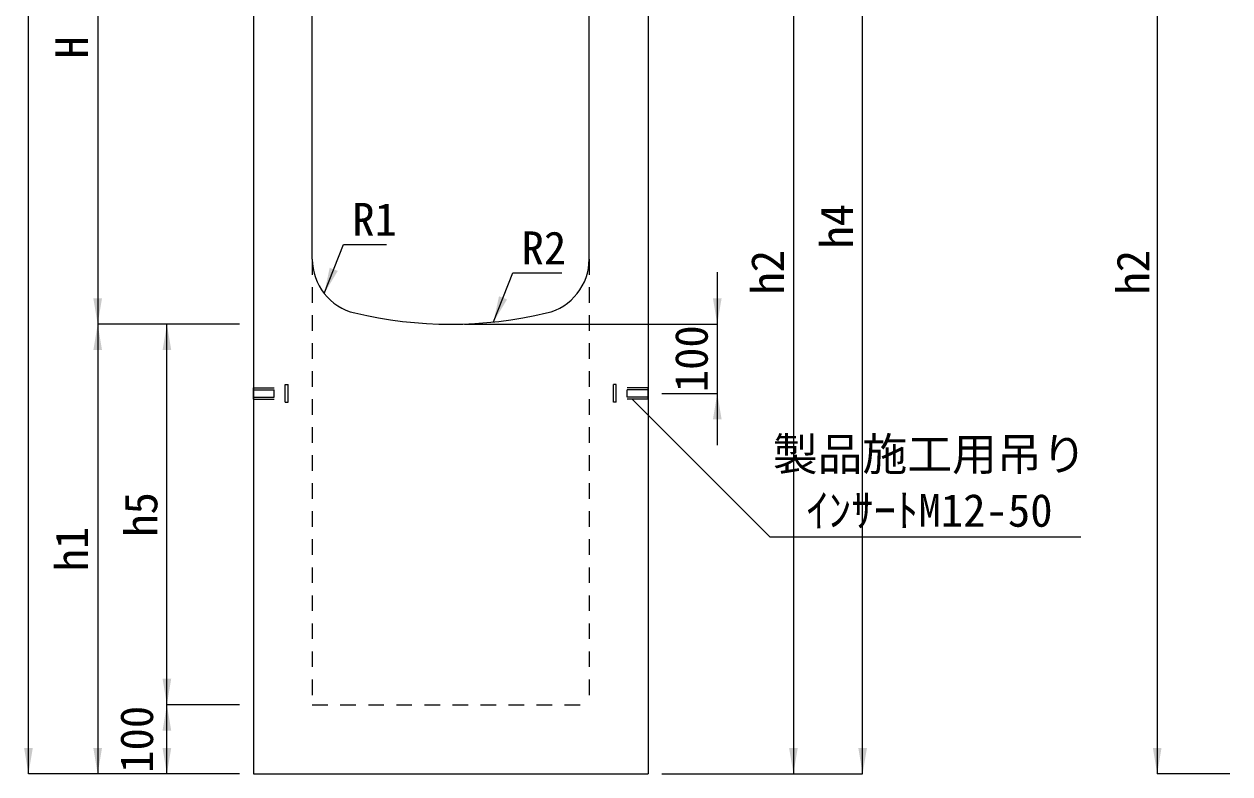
# Model space of a CAD drawing. Units: millimetres at full size. Extents: x 50430 to 75195, y -63423 to -40900.
# Drawn here: x 64124 to 65866, y -54292 to -53208 of the extents above; entities that cross this region are included whole.
import ezdxf
from ezdxf.enums import TextEntityAlignment as Align

# ---------------------------------------------------------------- set-up
doc = ezdxf.new("R2010")
doc.units = ezdxf.units.MM
doc.header["$LTSCALE"] = 30
doc.linetypes.add('USER1', pattern=[1.35, 0.75, -0.6])
doc.linetypes.add('USER2', pattern=[2, 1, -1])
for name, color, linetype, lineweight in [('寸法線', 7, 'Continuous', 9), ('本体', 2, 'Continuous', 20), ('ｲﾝｻｰﾄ', 3, 'USER1', 9)]:
    doc.layers.add(name, color=color, linetype=linetype, lineweight=lineweight)
doc.styles.add('ＭＳ ゴシック', font='')
doc.styles.get('ＭＳ ゴシック').set_extended_font_data('MS Gothic')

# ---------------------------------------------------------------- blocks, each defined once
blk = doc.blocks.new('filled_arrow')
at = {"color": 0, "linetype": 'Continuous', "lineweight": -2}
blk.add_solid([(7.5, 1.25), (0, 0), (7.5, -1.25)], dxfattribs=at)

msp = doc.modelspace()

# ---------------------------------------------------------------- linework, layer by layer
at = {"layer": '寸法線'}
for p, q in [((65335.23, -54292.02), (65335.23, -52709.02)), ((64130.23, -54292.02), (64130.23, -52742.02)), ((64230.23, -52842.02), (64230.23, -53642.02)), ((65235.23, -52842.02), (65235.23, -54292.02)), ((65760.69, -52842.02), (65760.69, -54292.02)), ((65125.23, -53567.02), (65125.23, -53817.02)), ((64435.23, -53642.02), (64230.23, -53642.02)), ((64230.23, -53642.02), (64230.23, -54292.02)), ((64435.23, -53642.02), (64230.23, -53642.02)), ((64330.23, -54192.02), (64330.23, -53642.02)), ((64410.23, -53642.02), (64330.23, -53642.02)), ((64760.23, -53642.02), (65125.23, -53642.02)), ((65045.23, -53742.02), (65125.23, -53742.02)), ((64435.23, -54192.02), (64330.23, -54192.02)), ((64330.23, -54292.02), (64330.23, -54192.02)), ((64435.23, -54192.02), (64330.23, -54192.02)), ((64435.23, -54292.02), (64130.23, -54292.02)), ((64435.23, -54292.02), (64230.23, -54292.02)), ((64435.23, -54292.02), (64330.23, -54292.02)), ((65045.23, -54292.02), (65235.23, -54292.02)), ((65045.23, -54292.02), (65335.23, -54292.02)), ((65865.69, -54292.02), (65760.69, -54292.02))]:
    msp.add_line(p, q, dxfattribs=at)
for points in [[(64557.47, -53597.6), (64585.46, -53526.72), (64647.2, -53526.72)], [(64802.01, -53638.83), (64830, -53567.95), (64900.87, -53567.95)], [(65002.23, -53750.27), (65201.13, -53949.16), (65650.43, -53949.16)]]:
    msp.add_lwpolyline(points, dxfattribs=at)
at = {"layer": '本体'}
for p, q in [((64455.23, -52842.02), (64455.23, -54292.02)), ((64540.23, -53547.98), (64540.23, -52842.02)), ((64940.23, -53547.98), (64940.23, -52842.02)), ((65025.23, -52842.02), (65025.23, -54292.02)), ((64455.23, -54292.02), (65025.23, -54292.02))]:
    msp.add_line(p, q, dxfattribs=at)
at = {"layer": '本体', "linetype": 'USER1', "lineweight": 9}
for p, q in [((64540.23, -53547.98), (64540.23, -54192.02)), ((64940.23, -53547.98), (64940.23, -54192.02)), ((64540.23, -54192.02), (64940.23, -54192.02))]:
    msp.add_line(p, q, dxfattribs=at)
at = {"layer": '本体'}
for centre, radius, start, end in [((64620.23, -53547.98), 80, 180, 256.65766), ((64860.23, -53547.98), 80, 283.34233, 0), ((64740.23, -53042.02), 600, 256.65762, 283.34237)]:
    msp.add_arc(centre, radius, start, end, dxfattribs=at)
at = {"layer": 'ｲﾝｻｰﾄ', "linetype": 'USER2'}
for p, q in [((64501.23, -53729.27), (64505.23, -53729.27)), ((64501.23, -53754.77), (64501.23, -53729.27)), ((64505.23, -53754.77), (64505.23, -53729.27)), ((64979.23, -53729.27), (64975.23, -53729.27)), ((64975.23, -53754.77), (64975.23, -53729.27)), ((64979.23, -53754.77), (64979.23, -53729.27)), ((64455.23, -53750.27), (64455.23, -53733.77)), ((64455.23, -53733.77), (64501.23, -53733.77)), ((64455.23, -53736.77), (64485.23, -53736.77)), ((64455.23, -53747.27), (64485.23, -53747.27)), ((64485.23, -53747.27), (64485.23, -53736.77)), ((65025.23, -53733.77), (64979.23, -53733.77)), ((64995.23, -53747.27), (64995.23, -53736.77)), ((65025.23, -53736.77), (64995.23, -53736.77)), ((65025.23, -53747.27), (64995.23, -53747.27)), ((65025.23, -53750.27), (65025.23, -53733.77)), ((64455.23, -53750.27), (64501.23, -53750.27)), ((64501.23, -53754.77), (64505.23, -53754.77)), ((64979.23, -53754.77), (64975.23, -53754.77)), ((65025.23, -53750.27), (64979.23, -53750.27))]:
    msp.add_line(p, q, dxfattribs=at)

# ---------------------------------------------------------------- block references
at = {"layer": '寸法線'}
for p, xscale, yscale, rotation in [((64557.47, -53597.6), 5, 5, 68.5), ((64230.23, -53642.02), 5, 5, 90), ((64802.01, -53638.83), 5, 5, 68.5), ((65125.23, -53642.02), 5, 5, 90), ((64230.23, -53642.02), 5, 5, 270), ((64330.23, -53642.02), 5, 5, 270), ((65125.23, -53742.02), 5, 5, 270), ((65002.23, -53750.27), 0.2, 0.2, 315), ((64330.23, -54192.02), 5, 5, 90), ((64330.23, -54192.02), 5, 5, 270), ((64130.23, -54292.02), 5, 5, 90), ((64230.23, -54292.02), 5, 5, 90), ((64330.23, -54292.02), 5, 5, 90), ((65235.23, -54292.02), 5, 5, 90), ((65335.23, -54292.02), 5, 5, 90), ((65760.69, -54292.02), 5, 5, 90)]:
    msp.add_blockref('filled_arrow', p, dxfattribs=dict(at, xscale=xscale, yscale=yscale, rotation=rotation))

# ---------------------------------------------------------------- texts
at = {"layer": '寸法線', "style": 'ＭＳ ゴシック'}
for s, p in [('H', (64192.73, -53242.02)), ('h4', (65297.73, -53500.52)), ('h2', (65197.73, -53567.02)), ('h2', (65725.69, -53567.02)), ('100', (65087.73, -53692.02)), ('h5', (64292.73, -53917.02)), ('h1', (64192.73, -53967.02)), ('100', (64286.48, -54242.02))]:
    msp.add_text(s, height=47.47, rotation=90, dxfattribs=at).set_placement(p, align=Align.MIDDLE_CENTER)
for s, p in [('R1', (64597.96, -53466.72)), ('R2', (64842.5, -53507.95))]:
    msp.add_text(s, height=47.47, dxfattribs=at).set_placement(p, align=Align.TOP_LEFT)
for s, p in [('製品施工用吊り', (65205.4, -53867.79)), ('ｲﾝｻｰﾄM12-50', (65253.96, -53949.04))]:
    msp.add_text(s, height=47.47, dxfattribs=at).set_placement(p, align=Align.BOTTOM_LEFT)

doc.saveas('drawing.dxf')
